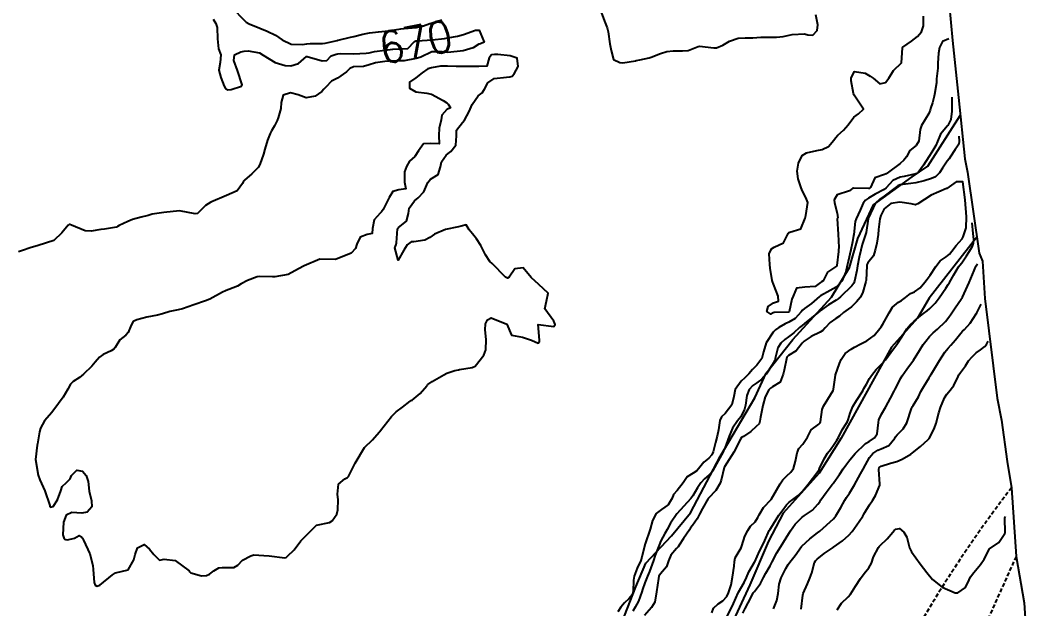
# Model space of a CAD drawing. Header units: metres. Extents: x 292545 to 299085, y 7450245 to 7463078.
# Drawn here: x 296247.7 to 296376.3, y 7456119.5 to 7456194.8 of the extents above; entities that cross this region are included whole.
import ezdxf
from ezdxf.enums import TextEntityAlignment as Align

# ---------------------------------------------------------------- set-up
doc = ezdxf.new("R2010")
doc.units = ezdxf.units.M
doc.linetypes.add('DASHED', pattern=[0.75, 0.5, -0.25])
for name, color, linetype in [('Area', 45, 'Continuous'), ('Cotas', 45, 'Continuous'), ('Curvas de Nivel 1m', 11, 'Continuous'), ('Curvas de Nivel 5m', 15, 'Continuous'), ('Hidrografia', 140, 'Continuous'), ('Vias Secundárias', 230, 'DASHED')]:
    doc.layers.add(name, color=color, linetype=linetype)
doc.styles.add('Style-STANDARD', font='STANDARD.shx')

msp = doc.modelspace()

# ---------------------------------------------------------------- linework, layer by layer
at = {"layer": 'Area'}
msp.add_polyline3d([(296366.43, 7456196.78, 670.23), (296366.86, 7456192.2, 670.28), (296367.59, 7456184.9, 674.78), (296368.41, 7456177.06, 676.94), (296368.75, 7456175.34, 683.22), (296370.26, 7456164.99, 677.61), (296370.68, 7456163.98, 677.43), (296370.96, 7456159.22, 681.82), (296372.54, 7456146.47, 682.41), (296373.12, 7456143.67, 671.75), (296373.83, 7456138.39, 684.56), (296374.38, 7456135.02, 685), (296374.96, 7456126.24, 672.12), (296375.98, 7456120.31, 672.32), (296376.34, 7456115.07, 672.82)], dxfattribs=at)
at = {"layer": 'Curvas de Nivel 1m', "flags": 128}
for points, elevation in [([(296274.83, 7456196.36), (296276.39, 7456194.76), (296276.6, 7456194.55), (296276.98, 7456194.33), (296278.37, 7456193.77), (296279.29, 7456193.38), (296280.36, 7456192.86), (296281.23, 7456192.28), (296282.35, 7456191.74), (296283.77, 7456191.67), (296284.35, 7456191.76), (296284.8, 7456191.79), (296286.35, 7456191.8), (296286.71, 7456191.85), (296288.24, 7456192.2), (296288.33, 7456192.22), (296288.35, 7456192.23), (296289.93, 7456192.61), (296290.36, 7456192.71), (296291.52, 7456193), (296292.36, 7456193.15), (296293.53, 7456193.3), (296294.37, 7456193.4), (296295.01, 7456193.47), (296296.37, 7456193.66), (296296.76, 7456193.71), (296298.37, 7456193.86), (296299.26, 7456194.07), (296300.07, 7456194.36), (296300.38, 7456194.46), (296301.59, 7456194.83)], 669), ([(296321.95, 7456195.8), (296322.39, 7456194.66), (296322.72, 7456193.79), (296322.85, 7456193.31), (296323.09, 7456191.78), (296323.23, 7456190.9), (296323.53, 7456189.78), (296324.33, 7456189.36), (296324.74, 7456189.35), (296326.33, 7456189.6), (296326.45, 7456189.62), (296326.9, 7456189.73), (296328.09, 7456189.97), (296328.34, 7456190.04), (296329.53, 7456190.52), (296330.34, 7456190.79), (296331.15, 7456190.88), (296332.34, 7456190.85), (296333.09, 7456190.92), (296334.35, 7456191.44), (296334.53, 7456191.47), (296336.35, 7456191.24), (296336.7, 7456191.27), (296337.49, 7456191.61), (296338.36, 7456192.09), (296339.45, 7456192.5), (296340.36, 7456192.54), (296341.34, 7456192.54), (296342.36, 7456192.6), (296343.28, 7456192.63), (296344.36, 7456192.61), (296345.2, 7456192.69), (296346.37, 7456192.94), (296347.92, 7456193.04), (296348.37, 7456192.93), (296348.99, 7456192.85), (296349.57, 7456193.47), (296349.65, 7456194.2), (296349.37, 7456195.47)], 669), ([(296366.74, 7456184.93), (296366.77, 7456183.17), (296366.63, 7456182.08), (296366.23, 7456181.31), (296366.21, 7456181.29), (296366.19, 7456181.27), (296365.29, 7456180.2), (296364.93, 7456179.28), (296364.71, 7456178.77), (296364.19, 7456177.91), (296363.8, 7456177.3), (296363.14, 7456176.27), (296362.46, 7456175.32), (296362.28, 7456175.2), (296362.16, 7456175.16), (296360.67, 7456174.82), (296360.15, 7456174.71), (296359.22, 7456174.28), (296358.39, 7456173.37), (296358.13, 7456173.16), (296356.96, 7456172.54), (296356.12, 7456172.05), (296355.71, 7456171.8), (296355.45, 7456171.4), (296355.03, 7456170.48), (296354.52, 7456169.41), (296354.43, 7456169.07), (296354.23, 7456167.41), (296354.2, 7456167.27), (296354.05, 7456166.46), (296353.84, 7456165.41), (296353.51, 7456163.93), (296353.4, 7456163.42), (296353.22, 7456162.64), (296352.72, 7456161.43), (296351.99, 7456160.67), (296351.21, 7456160.22), (296349.97, 7456159.56), (296349.84, 7456159.46), (296348.85, 7456158.59), (296347.95, 7456157.93), (296347.7, 7456157.74), (296347.52, 7456157.49), (296346.76, 7456156.67), (296345.93, 7456156.17), (296345.46, 7456155.98), (296344.65, 7456155.52), (296344.23, 7456155.22), (296343.92, 7456154.91), (296343.06, 7456153.54), (296342.71, 7456152.38), (296342.47, 7456151.55), (296341.86, 7456150.67), (296341.31, 7456150.12), (296340.83, 7456149.57), (296340.33, 7456149.09), (296339.84, 7456148.64), (296339.08, 7456147.59), (296338.9, 7456146.68), (296338.65, 7456145.6), (296337.79, 7456144.49), (296337.32, 7456144.08), (296337.11, 7456143.62), (296336.96, 7456142.43), (296336.77, 7456141.62), (296336.55, 7456140.82), (296336.28, 7456139.62), (296336.12, 7456139.24), (296335.72, 7456138.79), (296335.07, 7456138.29), (296334.55, 7456137.64), (296334.17, 7456137.18), (296333.7, 7456136.87), (296332.94, 7456136.41), (296332.42, 7456135.67), (296331.67, 7456134.67), (296331.22, 7456134.14), (296331.04, 7456133.69), (296330.51, 7456132.84), (296329.65, 7456132.24), (296328.98, 7456131.71), (296328.53, 7456130.82), (296328.23, 7456129.72), (296327.59, 7456127.86), (296327.56, 7456127.76), (296327.55, 7456127.73), (296327.17, 7456126.13), (296327.01, 7456125.74), (296326.55, 7456124.75), (296326.19, 7456123.74), (296326.09, 7456123.19), (296326.06, 7456121.74), (296325.94, 7456121.33), (296325.51, 7456120.81), (296324.95, 7456120.31), (296324.49, 7456119.76), (296324.09, 7456119.16)], 669), ([(296367.67, 7456179.94), (296367.69, 7456179.33), (296367.64, 7456178.95), (296367.49, 7456178.68), (296367.18, 7456178.27), (296366.54, 7456177.27), (296366.4, 7456177.05), (296366.18, 7456176.75), (296365.58, 7456175.86), (296365.2, 7456175.28), (296364.66, 7456174.78), (296364.15, 7456174.54), (296363.21, 7456174.24), (296362.14, 7456174.01), (296361.54, 7456173.92), (296360.14, 7456173.75), (296359.85, 7456173.63), (296359.52, 7456173.35), (296358.12, 7456172.29), (296357.57, 7456171.92), (296357.02, 7456171.38), (296356.7, 7456170.79), (296356.09, 7456169.42), (296356.08, 7456169.4), (296355.82, 7456167.64), (296355.75, 7456167.39), (296355.32, 7456166.13), (296355.13, 7456165.4), (296354.92, 7456164.51), (296354.72, 7456163.4), (296354.63, 7456162.78), (296354.34, 7456161.41), (296354.24, 7456161.16), (296353.99, 7456160.85), (296352.54, 7456159.43), (296352.23, 7456159.17), (296351.97, 7456158.99), (296351.02, 7456158.39), (296349.95, 7456157.63), (296349.85, 7456157.55), (296349.74, 7456157.46), (296347.93, 7456156.01), (296347.64, 7456155.78), (296347.31, 7456155.5), (296346.58, 7456154.84), (296345.91, 7456154.32), (296345.44, 7456153.98), (296344.91, 7456153.52), (296344.52, 7456152.9), (296344.2, 7456151.53), (296344.13, 7456151.27), (296343.87, 7456150.79), (296343.04, 7456149.54), (296342.48, 7456148.92), (296341.84, 7456148.44), (296341.33, 7456148.07), (296340.86, 7456147.57), (296340.57, 7456146.82), (296340.41, 7456145.57), (296340.29, 7456145.08), (296339.79, 7456144.07), (296339.4, 7456143.59), (296338.73, 7456142.64), (296338.31, 7456141.6), (296337.74, 7456140.09), (296337.59, 7456139.75), (296337.53, 7456139.61), (296336.89, 7456138.45), (296336.44, 7456137.62), (296336.18, 7456137.15), (296335.7, 7456136.61), (296335.18, 7456136.15), (296334.71, 7456135.64), (296334.29, 7456135.03), (296333.67, 7456134), (296333.4, 7456133.65), (296331.64, 7456131.68), (296330.83, 7456130.49), (296330.38, 7456129.69), (296330.11, 7456129.19), (296329.6, 7456128.23), (296329.37, 7456127.7), (296328.88, 7456126.4), (296328.65, 7456125.71), (296328.12, 7456124.3), (296327.89, 7456123.72), (296327.53, 7456122.86), (296327.24, 7456122.02), (296327.17, 7456121.73), (296326.73, 7456120.51), (296326.29, 7456119.74), (296325.99, 7456119.24)], 668), ([(296336.09, 7456119.02), (296336.33, 7456119.62), (296336.93, 7456120.18), (296337.51, 7456120.58), (296338, 7456121.12), (296338.24, 7456121.6), (296338.56, 7456122.62), (296338.74, 7456123.59), (296338.94, 7456124.98), (296339.01, 7456125.59), (296339.1, 7456126.06), (296339.58, 7456126.9), (296339.85, 7456127.32), (296339.94, 7456127.58), (296340.33, 7456128.85), (296340.68, 7456129.57), (296341.06, 7456130.12), (296341.62, 7456130.66), (296341.98, 7456131.2), (296342.14, 7456131.55), (296342.69, 7456132.51), (296343.66, 7456133.51), (296343.74, 7456133.61), (296344.85, 7456135.52), (296345.16, 7456136.05), (296345.7, 7456136.55), (296346.2, 7456137.01), (296346.52, 7456137.5), (296346.79, 7456138.43), (296347.01, 7456139.5), (296347.21, 7456140.02), (296347.74, 7456140.59), (296348.33, 7456141.48), (296348.81, 7456142.43), (296349.78, 7456143.16), (296349.92, 7456143.32), (296349.97, 7456143.46), (296350.21, 7456145.04), (296350.36, 7456145.45), (296350.91, 7456146.35), (296351.59, 7456147.44), (296351.65, 7456147.61), (296351.85, 7456149.11), (296351.89, 7456149.41), (296351.89, 7456149.44), (296352.39, 7456150.91), (296352.61, 7456151.43), (296353.15, 7456152.16), (296353.89, 7456152.73), (296354.32, 7456152.99), (296355.12, 7456153.4), (296355.91, 7456153.8), (296356.82, 7456154.48), (296357.57, 7456155.37), (296357.71, 7456155.58), (296357.93, 7456155.91), (296358.75, 7456157.36), (296359.2, 7456158.11), (296359.96, 7456158.74), (296360.34, 7456158.97), (296360.82, 7456159.33), (296361.47, 7456159.84), (296361.98, 7456160.08), (296362.71, 7456160.59), (296363.31, 7456161.31), (296363.61, 7456161.7), (296364, 7456162.18), (296364.71, 7456163.29), (296365.28, 7456164.03), (296366.03, 7456164.54), (296366.44, 7456164.86), (296366.76, 7456165.26), (296367.31, 7456166), (296368.06, 7456166.84), (296368.22, 7456167.08), (296368.57, 7456168.25), (296368.62, 7456169.66), (296368.47, 7456171.82), (296368.15, 7456174.12), (296367.3, 7456174.11), (296366.13, 7456173.29), (296366.11, 7456173.29), (296366.06, 7456173.27), (296364.12, 7456172.42), (296362.4, 7456171.32), (296362.22, 7456171.21), (296362.11, 7456171.2), (296361.58, 7456171.33), (296360.11, 7456171.52), (296358.98, 7456171.36), (296358.11, 7456170.68), (296357.67, 7456169.8), (296357.56, 7456169.38), (296357.4, 7456168.05), (296357.35, 7456167.38), (296357.16, 7456166.27), (296356.95, 7456165.38), (296356.75, 7456164.66), (296356.02, 7456163.79), (296355.9, 7456163.51), (296355.88, 7456163.39), (296355.82, 7456161.57), (296355.79, 7456161.39), (296355.37, 7456160), (296355.07, 7456159.4), (296354.6, 7456158.77), (296353.95, 7456158.16), (296353.52, 7456157.85), (296352.94, 7456157.43), (296352.4, 7456156.97), (296351.94, 7456156.67), (296351.23, 7456156.14), (296350.58, 7456155.45), (296350.28, 7456155.1), (296349.92, 7456154.91), (296348.78, 7456154.35), (296347.91, 7456153.74), (296347.77, 7456153.63), (296347.65, 7456153.49), (296346.86, 7456152.53), (296345.88, 7456151.91), (296345.68, 7456151.71), (296345.62, 7456151.51), (296345.32, 7456150.05), (296345.21, 7456149.52), (296344.84, 7456148.52), (296343.83, 7456147.91), (296343.59, 7456147.77), (296343.37, 7456147.54), (296342.92, 7456146.65), (296342.63, 7456145.55), (296342.3, 7456144.06), (296342.24, 7456143.55), (296342.14, 7456143.19), (296341.77, 7456142.83), (296341.1, 7456142.23), (296340.14, 7456141.58), (296339.89, 7456141.44), (296339.75, 7456141.21), (296338.91, 7456139.59), (296337.71, 7456137.71), (296337.67, 7456137.65), (296337.66, 7456137.61), (296337.29, 7456136.01), (296337.15, 7456135.62), (296336.62, 7456134.67), (296335.66, 7456133.69), (296335.64, 7456133.66), (296335.62, 7456133.63), (296334.91, 7456132.37), (296334.52, 7456131.64), (296334.22, 7456131.06), (296333.62, 7456130.18), (296333.39, 7456129.88), (296333.24, 7456129.66), (296332.46, 7456128.53), (296331.94, 7456127.68), (296331.8, 7456127.47), (296331.59, 7456127.27), (296330.85, 7456126.41), (296330.57, 7456125.69), (296330.32, 7456124.93), (296329.55, 7456124.01), (296329.35, 7456123.7), (296329.27, 7456123.44), (296329.05, 7456121.71), (296328.82, 7456120.39), (296328.41, 7456119.72), (296327.48, 7456118.69)], 667), ([(296337.6, 7456117.73), (296338.55, 7456119.59), (296338.88, 7456120.21), (296339.47, 7456121.58), (296339.52, 7456121.69), (296340.22, 7456122.89), (296340.53, 7456123.57), (296340.83, 7456124.29), (296341.56, 7456125.49), (296341.59, 7456125.53), (296341.61, 7456125.56), (296342.2, 7456126.93), (296342.52, 7456127.55), (296342.88, 7456128.26), (296343.44, 7456129.54), (296343.5, 7456129.66), (296343.62, 7456129.87), (296344.66, 7456131.52), (296345.07, 7456132.09), (296345.65, 7456132.84), (296345.99, 7456133.17), (296346.46, 7456133.5), (296347.14, 7456134.02), (296347.67, 7456134.58), (296348.39, 7456135.48), (296348.95, 7456136.22), (296349.71, 7456137.24), (296349.8, 7456137.37), (296349.85, 7456137.46), (296350.45, 7456138.73), (296350.89, 7456139.45), (296351.25, 7456139.93), (296351.74, 7456140.6), (296352.08, 7456141.1), (296352.26, 7456141.43), (296352.76, 7456142.44), (296353.38, 7456143.42), (296353.51, 7456143.69), (296353.79, 7456144.57), (296354.13, 7456145.42), (296354.57, 7456146.17), (296355.37, 7456147.4), (296355.53, 7456147.69), (296355.84, 7456148.25), (296356.25, 7456148.98), (296356.48, 7456149.38), (296357.08, 7456150.15), (296357.87, 7456150.89), (296358.29, 7456151.36), (296359.31, 7456152.77), (296359.72, 7456153.34), (296359.9, 7456153.6), (296360.59, 7456154.65), (296361.03, 7456155.33), (296361.42, 7456155.83), (296361.93, 7456156.31), (296362.48, 7456156.77), (296363.16, 7456157.31), (296363.61, 7456157.64), (296363.95, 7456157.92), (296364.65, 7456158.61), (296365.15, 7456159.28), (296365.99, 7456160.55), (296366.27, 7456160.99), (296366.45, 7456161.27), (296367.01, 7456162.25), (296367.59, 7456163.25), (296367.78, 7456163.49), (296368.02, 7456163.79), (296368.62, 7456164.66), (296369, 7456165.24), (296369.4, 7456165.88), (296369.53, 7456166.28), (296369.55, 7456166.77), (296369.49, 7456167.54), (296369.35, 7456168.88)], 668), ([(296340.06, 7456119), (296340.37, 7456119.57), (296340.76, 7456120.31), (296341.39, 7456121.56), (296341.44, 7456121.65), (296341.53, 7456121.78), (296342.3, 7456122.78), (296342.69, 7456123.55), (296342.98, 7456124.11), (296343.56, 7456125.05), (296343.82, 7456125.54), (296344.42, 7456126.69), (296344.93, 7456127.52), (296345.6, 7456128.64), (296345.93, 7456129.18), (296346.14, 7456129.5), (296346.76, 7456130.36), (296347.63, 7456131.28), (296347.93, 7456131.49), (296348.95, 7456132.17), (296349.65, 7456132.91), (296349.88, 7456133.23), (296350.03, 7456133.46), (296350.71, 7456134.41), (296351.49, 7456135.44), (296351.58, 7456135.55), (296351.69, 7456135.71), (296352.41, 7456136.73), (296352.89, 7456137.43), (296353.23, 7456137.91), (296353.72, 7456138.59), (296354.4, 7456139.41), (296355.75, 7456140.66), (296356.18, 7456140.95), (296356.86, 7456141.38), (296357.21, 7456141.93), (296357.37, 7456143.37), (296357.44, 7456143.72), (296357.79, 7456144.41), (296358.32, 7456145.36), (296358.91, 7456146.45), (296359.38, 7456147.35), (296359.53, 7456147.64), (296359.84, 7456148.24), (296360.21, 7456148.97), (296360.43, 7456149.33), (296361.03, 7456150.16), (296361.87, 7456151.32), (296362.64, 7456152.55), (296363.11, 7456153.31), (296363.43, 7456153.77), (296363.91, 7456154.34), (296364.39, 7456154.82), (296364.91, 7456155.29), (296365.93, 7456156.26), (296366.38, 7456156.82), (296366.68, 7456157.26), (296367.19, 7456158.02), (296367.97, 7456159.12), (296368.02, 7456159.2), (296368.05, 7456159.25), (296368.12, 7456159.39), (296368.98, 7456161.24), (296369.59, 7456162.81), (296369.76, 7456163.22), (296369.85, 7456163.39), (296370.02, 7456163.66)], 669), ([(296347.53, 7456119.49), (296347.72, 7456121.29), (296347.77, 7456121.49), (296348.3, 7456122.72), (296348.63, 7456123.48), (296348.87, 7456124.16), (296349.21, 7456125.47), (296349.34, 7456125.69), (296349.57, 7456125.91), (296350.43, 7456126.61), (296351.59, 7456127.4), (296351.61, 7456127.42), (296351.65, 7456127.44), (296352.8, 7456128.23), (296353.61, 7456128.94), (296354.02, 7456129.41), (296354.93, 7456130.71), (296355.38, 7456131.39), (296355.48, 7456131.55), (296355.64, 7456131.87), (296356.22, 7456132.82), (296356.63, 7456133.38), (296357.02, 7456134.02), (296357.55, 7456135.37), (296357.56, 7456135.49), (296357.43, 7456137.37), (296357.49, 7456137.59), (296357.71, 7456137.77), (296358.91, 7456138.16), (296359.72, 7456138.39), (296360.4, 7456138.66), (296361.52, 7456139.32), (296361.73, 7456139.48), (296362.74, 7456140.31), (296363.75, 7456141.18), (296363.86, 7456141.3), (296364.51, 7456142.55), (296364.76, 7456143.29), (296365.11, 7456144.6), (296365.32, 7456145.28), (296365.82, 7456146.51), (296366.1, 7456146.99), (296366.36, 7456147.26), (296367.02, 7456148.07), (296367.57, 7456149.25), (296367.66, 7456149.45), (296367.86, 7456149.77), (296368.5, 7456150.61), (296368.88, 7456151.24), (296369.34, 7456151.77), (296369.88, 7456152.26), (296370.44, 7456152.66), (296370.98, 7456153.06), (296371.19, 7456153.34), (296371.31, 7456153.58), (296371.39, 7456153.75)], 671), ([(296352.13, 7456119.43), (296352.68, 7456120.25), (296353.51, 7456121.09), (296353.8, 7456121.42), (296354.47, 7456122.46), (296355.08, 7456123.4), (296355.55, 7456124.04), (296356.15, 7456124.79), (296356.48, 7456125.38), (296356.77, 7456126.18), (296357.37, 7456127.37), (296357.47, 7456127.5), (296357.6, 7456127.62), (296358.48, 7456128.48), (296359.24, 7456129.35), (296359.41, 7456129.55), (296359.62, 7456129.72), (296360.07, 7456129.8), (296360.64, 7456129.33), (296360.99, 7456128.71), (296361.36, 7456127.32), (296361.59, 7456126.84), (296362.73, 7456125.31), (296363.55, 7456124.18), (296364.3, 7456123.29), (296365.53, 7456122.33), (296367.2, 7456121.58), (296367.52, 7456121.57), (296368.51, 7456122.25), (296368.96, 7456123.24), (296369.15, 7456123.64), (296369.55, 7456124.18), (296370.42, 7456125.22), (296370.89, 7456125.89), (296371.59, 7456127.2), (296372.76, 7456128.02), (296373.54, 7456129.18), (296373.55, 7456129.24), (296373.54, 7456131.18), (296373.56, 7456131.25), (296373.63, 7456131.35)], 672)]:
    msp.add_lwpolyline(points, dxfattribs=dict(at, elevation=elevation))
at = {"layer": 'Curvas de Nivel 1m', "elevation": 669, "flags": 128}
msp.add_lwpolyline([(296308.77, 7456190.38), (296308.34, 7456190.41), (296307.96, 7456190.34), (296307.67, 7456189.97), (296307.38, 7456188.91), (296306.32, 7456188.85), (296305.46, 7456188.85), (296304.32, 7456188.85), (296303.45, 7456188.88), (296302.32, 7456188.92), (296301.46, 7456188.9), (296300.31, 7456188.71), (296299.82, 7456188.55), (296299.08, 7456188.07), (296298.3, 7456187.4), (296297.5, 7456186.87), (296297.49, 7456186.09), (296298.28, 7456185.64), (296299.69, 7456185.47), (296300.28, 7456185.33), (296301.76, 7456184.54), (296302.26, 7456184.22), (296302.43, 7456184.03), (296302.71, 7456183.57), (296302.25, 7456183.36), (296301.63, 7456182.64), (296301.51, 7456182.04), (296301.27, 7456180.99), (296301.23, 7456180.04), (296301.27, 7456178.97), (296300.2, 7456179.04), (296299.27, 7456178.99), (296298.65, 7456178.07), (296298.18, 7456177.35), (296297.5, 7456176.75), (296297.11, 7456176.09), (296296.84, 7456175.41), (296296.86, 7456174.09), (296297.01, 7456173.21), (296296.13, 7456173.1), (296295.35, 7456172.88), (296294.87, 7456172.12), (296294.1, 7456170.58), (296293.92, 7456170.3), (296293.75, 7456170.13), (296292.98, 7456169.25), (296292.77, 7456168.14), (296292.7, 7456167.5), (296292.06, 7456167.37), (296291.17, 7456167.04), (296290.76, 7456166.16), (296290.59, 7456165.62), (296290.03, 7456165.01), (296288.02, 7456164.2), (296286.02, 7456164.22), (296284.01, 7456163.38), (296283.28, 7456162.99), (296282, 7456162.27), (296280.29, 7456161.99), (296280, 7456161.97), (296278.29, 7456162.02), (296278, 7456161.99), (296276.79, 7456161.53), (296275.98, 7456161.07), (296275.52, 7456160.8), (296274.41, 7456160.36), (296274.08, 7456160.25), (296273.97, 7456160.2), (296273.61, 7456160), (296271.96, 7456159.12), (296271.44, 7456158.91), (296269.95, 7456158.41), (296268.48, 7456157.89), (296267.94, 7456157.77), (296266.85, 7456157.54), (296265.94, 7456157.26), (296265.31, 7456157.1), (296263.94, 7456156.81), (296262.64, 7456156.5), (296262.17, 7456156.26), (296261.92, 7456155.8), (296261.56, 7456154.86), (296261.23, 7456154.52), (296260.49, 7456153.93), (296259.89, 7456152.96), (296259.7, 7456152.72), (296259.37, 7456152.54), (296258.35, 7456152.07), (296257.87, 7456151.7), (296257.34, 7456151.07), (296256.9, 7456150.56), (296255.84, 7456149.53), (296255.31, 7456149.12), (296254.53, 7456148.59), (296254.18, 7456148.24), (296253.82, 7456147.63), (296253.23, 7456146.61), (296252.63, 7456145.79), (296251.78, 7456144.63), (296250.85, 7456143.56), (296250.35, 7456142.64), (296250.22, 7456142.18), (296249.96, 7456140.65), (296249.93, 7456140.45), (296249.71, 7456138.65), (296250.06, 7456136.65), (296250.27, 7456136.05), (296250.89, 7456134.64), (296251.52, 7456132.76), (296251.55, 7456132.63), (296251.64, 7456132.53), (296251.97, 7456132.63), (296252.52, 7456133.48), (296252.94, 7456134.61), (296253.12, 7456135.16), (296253.68, 7456135.68), (296254.12, 7456136.17), (296254.3, 7456136.59), (296255, 7456137.28), (296255.7, 7456137.16), (296256.18, 7456136.58), (296256.44, 7456135.81), (296256.56, 7456134.57), (296256.86, 7456133.36), (296256.89, 7456132.57), (296256.3, 7456131.91), (296255.63, 7456131.78), (296254.35, 7456131.87), (296253.63, 7456131.5), (296253.27, 7456130.61), (296253.2, 7456129.01), (296253.32, 7456128.6), (296253.44, 7456128.45), (296253.59, 7456128.4), (296253.81, 7456128.38), (296254.68, 7456128.59), (296255.28, 7456128.9), (296255.6, 7456128.74), (296255.72, 7456128.58), (296255.85, 7456128.31), (296256.64, 7456126.57), (296257.02, 7456125.1), (296257.07, 7456124.56), (296257.2, 7456122.89), (296257.33, 7456122.56), (296257.52, 7456122.45), (296257.94, 7456122.55), (296259.54, 7456123.9), (296259.94, 7456124.13), (296261.54, 7456124.51), (296262.25, 7456125.82), (296262.45, 7456126.5), (296262.72, 7456127.36), (296263.59, 7456127.77), (296264.27, 7456127.17), (296264.81, 7456126.47), (296265.56, 7456125.78), (296266.13, 7456125.89), (296267.56, 7456125.74), (296269.32, 7456124.41), (296269.42, 7456124.29), (296269.54, 7456124.14), (296270.9, 7456123.77), (296271.54, 7456123.81), (296271.95, 7456123.98), (296272.5, 7456124.38), (296273.14, 7456124.79), (296273.55, 7456124.82), (296275.05, 7456124.84), (296275.55, 7456125.13), (296276.15, 7456125.75), (296277.22, 7456126.32), (296277.48, 7456126.42), (296277.57, 7456126.43), (296279.57, 7456126.3), (296281.57, 7456126.08), (296281.72, 7456126.12), (296281.9, 7456126.27), (296282.74, 7456127.09), (296283.59, 7456128.25), (296285.61, 7456130.22), (296287.25, 7456130.57), (296287.62, 7456130.81), (296288.19, 7456131.64), (296288.34, 7456132.19), (296288.36, 7456133.49), (296288.29, 7456134.19), (296288.39, 7456135.48), (296289.22, 7456136.18), (296289.56, 7456136.32), (296289.7, 7456136.44), (296290.53, 7456138.17), (296291.73, 7456140.15), (296292.75, 7456141.14), (296293.6, 7456142.13), (296293.67, 7456142.23), (296293.77, 7456142.35), (296295.18, 7456144.11), (296295.79, 7456144.72), (296296.57, 7456145.32), (296297.55, 7456146.08), (296297.71, 7456146.17), (296297.81, 7456146.23), (296298.83, 7456147.06), (296299.7, 7456148.06), (296299.76, 7456148.14), (296299.83, 7456148.21), (296300.38, 7456148.6), (296301.85, 7456149.45), (296302.23, 7456149.65), (296303.29, 7456150.02), (296303.76, 7456150.11), (296303.85, 7456150.13), (296305.47, 7456150.38), (296305.86, 7456150.57), (296306.99, 7456151.97), (296307.22, 7456152.64), (296307.27, 7456153.97), (296307.14, 7456155.19), (296307.18, 7456155.97), (296307.43, 7456156.47), (296307.93, 7456156.76), (296309.92, 7456155.94), (296310.51, 7456154.53), (296311.91, 7456154.25), (296313.07, 7456153.9), (296313.9, 7456153.48), (296314.08, 7456153.71), (296314.09, 7456153.89), (296313.92, 7456155.89), (296315.92, 7456155.64), (296316.08, 7456155.87), (296315.93, 7456156.33), (296314.78, 7456157.88), (296315, 7456158.85), (296315.21, 7456159.88), (296313.98, 7456160.98), (296313.03, 7456161.9), (296312.01, 7456163.15), (296310.93, 7456163.01), (296310.22, 7456161.94), (296309.99, 7456161.82), (296309.74, 7456161.94), (296308.02, 7456163.67), (296307.76, 7456163.96), (296307.2, 7456164.8), (296306.58, 7456165.97), (296306.05, 7456166.82), (296305.53, 7456167.46), (296305.12, 7456167.99), (296304.7, 7456168.62), (296304.08, 7456168.46), (296303.74, 7456168.35), (296302.07, 7456168.03), (296300.66, 7456167.45), (296300.06, 7456167.02), (296299.46, 7456166.66), (296298.05, 7456166.45), (296297.68, 7456166.46), (296297.18, 7456166.09), (296296.74, 7456165.38), (296296.02, 7456164.1), (296295.62, 7456165.69), (296295.77, 7456166.1), (296295.83, 7456166.32), (296295.96, 7456168.1), (296296.07, 7456168.3), (296297.09, 7456169.09), (296297.34, 7456170.09), (296297.42, 7456170.77), (296298.11, 7456171.7), (296298.6, 7456172.07), (296299.33, 7456172.86), (296299.83, 7456174.05), (296300.15, 7456174.45), (296301.15, 7456175.04), (296301.42, 7456176.04), (296301.55, 7456176.66), (296302.18, 7456177.54), (296302.44, 7456177.76), (296302.78, 7456178.02), (296303.4, 7456178.82), (296303.5, 7456180.02), (296303.5, 7456180.74), (296304.23, 7456181.7), (296304.5, 7456182.01), (296305.12, 7456183.13), (296305.49, 7456183.99), (296306.27, 7456185.1), (296306.75, 7456185.51), (296307.07, 7456185.97), (296307.5, 7456186.76), (296308.3, 7456187.33), (296309.85, 7456187.49), (296310.3, 7456187.53), (296310.59, 7456187.63), (296310.87, 7456187.92), (296311.35, 7456188.88), (296311.25, 7456189.92), (296310.34, 7456190.23)], close=True, dxfattribs=at)
at = {"layer": 'Curvas de Nivel 5m', "elevation": 670, "flags": 128}
for points in [[(296366.36, 7456192.41), (296365.56, 7456192.07), (296365.18, 7456191.28), (296365.04, 7456190.58), (296364.98, 7456189.28), (296364.95, 7456188.65), (296364.82, 7456187.28), (296364.79, 7456186.79), (296364.54, 7456185.29), (296364.49, 7456185.07), (296364.27, 7456184.2), (296364.04, 7456183.51), (296364, 7456183.29), (296363.81, 7456182.86), (296362.87, 7456181.31), (296362.72, 7456180.81), (296362.53, 7456179.32), (296362.2, 7456178.77), (296361.4, 7456178.12), (296360.95, 7456177.33), (296360.64, 7456176.88), (296360.17, 7456176.48), (296358.68, 7456175.36), (296358.37, 7456175.16), (296358.16, 7456175.07), (296356.91, 7456174.62), (296356.35, 7456173.39), (296356.24, 7456173.28), (296356.13, 7456173.25), (296354.21, 7456173.33), (296354.13, 7456173.33), (296353.7, 7456172.99), (296352.12, 7456172.47), (296351.74, 7456171.82), (296351.78, 7456171.44), (296352.1, 7456170.13), (296352.18, 7456169.52), (296352.12, 7456169.44), (296352.12, 7456169.41), (296352.24, 7456167.44), (296352.33, 7456165.72), (296352.3, 7456165.44), (296352.26, 7456165.21), (296352.05, 7456163.44), (296352.01, 7456163.33), (296350.88, 7456162.58), (296350.34, 7456161.46), (296350.13, 7456161.32), (296349.99, 7456161.24), (296349.28, 7456160.76), (296347.98, 7456160.68), (296346.93, 7456160.55), (296346.48, 7456159.5), (296346.33, 7456159.14), (296345.98, 7456157.51), (296345.97, 7456157.49), (296345.94, 7456157.47), (296344.07, 7456157.4), (296343.94, 7456157.37), (296343.63, 7456157.22), (296343.12, 7456157.54), (296343.3, 7456158.2), (296343.96, 7456158.64), (296344.61, 7456158.87), (296344.57, 7456159.52), (296343.99, 7456161.03), (296343.85, 7456161.39), (296343.82, 7456161.53), (296343.56, 7456163.09), (296343.49, 7456163.54), (296343.43, 7456164.93), (296343.71, 7456165.54), (296344.05, 7456165.78), (296345.25, 7456166.31), (296345.84, 7456167.51), (296345.93, 7456167.65), (296346.07, 7456167.71), (296347.46, 7456168.11), (296348.04, 7456169.49), (296348.1, 7456169.8), (296348.38, 7456171.48), (296348.12, 7456172.13), (296347.64, 7456173), (296347.45, 7456173.49), (296347.12, 7456174.52), (296346.99, 7456175.5), (296347.17, 7456176.49), (296347.66, 7456177.49), (296348.19, 7456177.82), (296349.52, 7456178.14), (296350.19, 7456178.27), (296351.02, 7456178.62), (296351.69, 7456179.45), (296351.9, 7456179.75), (296352.21, 7456180.07), (296352.93, 7456180.72), (296353.51, 7456181.42), (296354.24, 7456182.38), (296354.83, 7456182.82), (296355.47, 7456183.4), (296354.28, 7456185.21), (296354.21, 7456185.41), (296353.9, 7456187.02), (296353.91, 7456187.42), (296354.31, 7456188.22), (296355.69, 7456188.02), (296356.31, 7456187.63), (296356.47, 7456187.55), (296356.7, 7456187.38), (296357.58, 7456186.65), (296358.3, 7456186.84), (296358.71, 7456187.36), (296359.32, 7456188.34), (296360.32, 7456189.34), (296360.45, 7456191.24), (296360.51, 7456191.34), (296361.6, 7456192.09), (296362.37, 7456192.68), (296362.87, 7456193.31), (296363.14, 7456194.07), (296363.13, 7456195.31)], [(296272.39, 7456194.9), (296272.76, 7456194.38), (296272.92, 7456193.83), (296272.97, 7456192.38), (296273.08, 7456191.12), (296273.38, 7456190.37), (296273.31, 7456189.37), (296273.11, 7456188.38), (296273.37, 7456187.45), (296273.8, 7456186.37), (296273.96, 7456186.05), (296274.28, 7456185.9), (296274.72, 7456185.91), (296276.02, 7456186.34), (296276.1, 7456186.53), (296275.51, 7456188.35), (296275.04, 7456189.64), (296275.12, 7456190.35), (296275.92, 7456190.76), (296276.34, 7456190.82), (296276.86, 7456190.85), (296278.34, 7456190.6), (296278.77, 7456190.31), (296280.32, 7456189.37), (296281.6, 7456188.99), (296282.31, 7456188.95), (296283.31, 7456189.26), (296284.33, 7456190.13), (296284.42, 7456190.16), (296286.32, 7456189.61), (296286.9, 7456189.64), (296287.49, 7456190.21), (296288.1, 7456190.44), (296288.34, 7456190.49), (296288.66, 7456190.52), (296290.34, 7456190.49), (296291.93, 7456190.56), (296292.34, 7456190.63), (296292.99, 7456190.79), (296294.34, 7456190.96), (296295.36, 7456191.09), (296296.34, 7456191.12), (296297.26, 7456191.17), (296298.14, 7456192.08), (296298.29, 7456192.14), (296298.35, 7456192.15), (296298.44, 7456192.16), (296300.36, 7456192.29), (296301.93, 7456192.46), (296302.36, 7456192.55), (296303.62, 7456192.76), (296304.36, 7456192.94), (296305.91, 7456193.53), (296306.37, 7456193.53), (296307.03, 7456191.97), (296306.55, 7456191.78), (296306.35, 7456191.7), (296305.61, 7456191.26), (296304.34, 7456190.85), (296303.58, 7456190.77), (296302.34, 7456190.65), (296301.65, 7456190.73), (296300.34, 7456190.76), (296298.94, 7456190.07), (296298.5, 7456189.91), (296298.33, 7456189.87), (296296.81, 7456189.61), (296296.33, 7456189.59), (296294.88, 7456189.56), (296294.32, 7456189.52), (296293.12, 7456189.34), (296292.32, 7456189.06), (296291.59, 7456188.88), (296290.31, 7456188.84), (296289.86, 7456188.63), (296289.45, 7456188.18), (296288.29, 7456187.39), (296287.53, 7456186.97), (296286.78, 7456186.21), (296286.55, 7456185.95), (296286.28, 7456185.69), (296285.43, 7456185.07), (296284.27, 7456184.87), (296283.25, 7456185.24), (296282.28, 7456185.51), (296281.36, 7456185.19), (296281.08, 7456184.28), (296281.04, 7456183.49), (296280.7, 7456182.29), (296280.56, 7456181.95), (296280.22, 7456181.27), (296279.85, 7456180.66), (296279.67, 7456180.3), (296279.36, 7456179.45), (296279.01, 7456178.31), (296278.81, 7456177.68), (296278.36, 7456176.32), (296278.16, 7456175.96), (296277.33, 7456175.15), (296276.4, 7456174.34), (296276.28, 7456174.2), (296276.14, 7456173.89), (296275.48, 7456172.99), (296274.11, 7456172.36), (296272.1, 7456171.53), (296271.4, 7456171.09), (296270.74, 7456170.4), (296270.4, 7456170.09), (296270.09, 7456170.05), (296268.09, 7456170.43), (296266.09, 7456170.21), (296264.59, 7456169.97), (296264.09, 7456169.83), (296263.2, 7456169.61), (296262.08, 7456169.31), (296261.52, 7456169.07), (296260.4, 7456168.53), (296260.2, 7456168.4), (296260.07, 7456168.34), (296258.53, 7456168.08), (296258.07, 7456168.03), (296256.82, 7456167.81), (296256.06, 7456167.84), (296254.29, 7456168.6), (296254.07, 7456168.68), (296254, 7456168.68), (296253.86, 7456168.6), (296253.06, 7456167.6), (296252.04, 7456166.62), (296250.04, 7456165.97), (296249.02, 7456165.68), (296248.03, 7456165.34), (296247.54, 7456165.16)], [(296343.96, 7456119.53), (296344.42, 7456120.62), (296344.57, 7456121.52), (296344.71, 7456122.69), (296344.95, 7456123.52), (296345.55, 7456124.71), (296345.86, 7456125.2), (296346.08, 7456125.5), (296346.73, 7456126.35), (296347.54, 7456127.49), (296347.56, 7456127.52), (296347.59, 7456127.56), (296348.6, 7456128.48), (296349.61, 7456129.24), (296349.91, 7456129.47), (296351.63, 7456131.05), (296351.81, 7456131.26), (296351.94, 7456131.44), (296352.57, 7456132.51), (296353.1, 7456133.43), (296353.32, 7456133.77), (296353.67, 7456134.32), (296354.31, 7456135.41), (296355.09, 7456136.79), (296355.43, 7456137.39), (296355.71, 7456137.93), (296356.23, 7456138.88), (296356.67, 7456139.38), (296357.3, 7456139.81), (296357.74, 7456139.99), (296358.69, 7456140.41), (296359.47, 7456141.35), (296359.56, 7456141.54), (296359.76, 7456141.8), (296360.54, 7456142.57), (296361.02, 7456143.33), (296361.62, 7456145.14), (296361.67, 7456145.32), (296361.72, 7456145.41), (296361.81, 7456145.55), (296362.48, 7456146.65), (296362.81, 7456147.31), (296363.17, 7456147.97), (296363.85, 7456149.08), (296363.93, 7456149.22), (296363.98, 7456149.3), (296364.16, 7456149.6), (296365.19, 7456151.28), (296365.88, 7456152.34), (296366.28, 7456152.88), (296366.62, 7456153.26), (296367.24, 7456153.92), (296367.92, 7456154.77), (296368.14, 7456155.02), (296368.39, 7456155.25), (296369.12, 7456156.05), (296369.88, 7456157.23), (296369.9, 7456157.27), (296369.94, 7456157.36), (296370.26, 7456157.99), (296370.5, 7456158.48)]]:
    msp.add_lwpolyline(points, dxfattribs=at)
at = {"layer": 'Hidrografia'}
for points in [[(296322.82, 7456113.2), (296326.41, 7456122.35), (296327.67, 7456125.4), (296330.94, 7456128.88), (296333.36, 7456131.82), (296337.15, 7456139.03), (296341.58, 7456146.5), (296343.06, 7456149.66), (296346.43, 7456153.98), (296351.38, 7456159.38), (296353.7, 7456163.17), (296354.75, 7456166.86), (296356.76, 7456171.17), (296361.71, 7456174.75), (296363.71, 7456176.12), (296367.83, 7456182.59)], [(296369.96, 7456167.06), (296363.87, 7456159.25), (296362.38, 7456156.71), (296359.06, 7456152.97), (296352.62, 7456141.34), (296349.8, 7456136.89), (296345.2, 7456131.79), (296343.36, 7456128.19), (296340.96, 7456122.62), (296337, 7456114.04)]]:
    msp.add_lwpolyline(points, dxfattribs=at)
at = {"layer": 'Vias Secundárias'}
msp.add_lwpolyline([(296356.19, 7455749.95), (296349.03, 7455780.24), (296338.66, 7455806.92), (296318.9, 7455846.86), (296305.68, 7455885.64), (296300.17, 7455926.71, -0.093093), (296309.66, 7455980.99, -0.04155), (296346.53, 7456080.08, -0.093742), (296374.38, 7456135.02, -6.237699)], format="xyb", dxfattribs=at)
at = {"layer": 'Vias Secundárias', "elevation": 672.12}
msp.add_lwpolyline([(296374.96, 7456126.24), (296348.92, 7456068.19, 0.225531), (296349.36, 7456048.18, 0.225531)], format="xyb", dxfattribs=at)

# ---------------------------------------------------------------- texts
at = {"layer": 'Cotas', "style": 'Style-STANDARD'}
msp.add_text('670', height=4, rotation=11.15, dxfattribs=at).set_placement((296298.27, 7456192.01, 670), align=Align.MIDDLE_CENTER)

doc.saveas('drawing.dxf')
